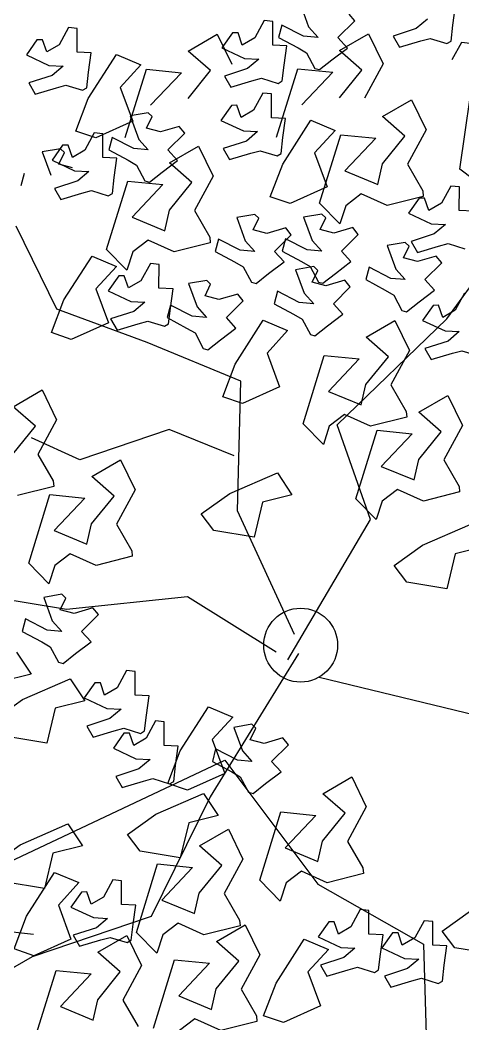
# Model space of a CAD drawing. Header units: metres. Extents: x 1769 to 3632, y 809 to 2652.
# Drawn here: x 2739.719 to 2740.693, y 1877.276 to 1879.483 of the extents above; entities that cross this region are included whole.
import ezdxf

# ---------------------------------------------------------------- set-up
doc = ezdxf.new("R2010")
doc.units = ezdxf.units.M
doc.header["$LTSCALE"] = 10
doc.layers.add('L-PLNT-TREE', color=66, linetype='Continuous')
doc.layers.add('Texto', color=7, linetype='Continuous', lineweight=5)

# ---------------------------------------------------------------- blocks, each defined once
blk = doc.blocks.new('ARAYAN')
at = {"layer": 'L-PLNT-TREE', "color": 86}
for p, q in [((146.5245, 305.3877), (146.4908, 305.3721)), ((146.5341, 305.3824), (146.5245, 305.3877)), ((146.5293, 305.3567), (146.5341, 305.3824)), ((146.4908, 305.3721), (146.5196, 305.3309)), ((146.592, 305.3773), (146.5582, 305.3567)), ((146.5822, 305.3257), (146.6063, 305.367)), ((146.6063, 305.367), (146.592, 305.3773)), ((146.5582, 305.3567), (146.5293, 305.3567)), ((146.4666, 305.3206), (146.4666, 305.2947)), ((146.5148, 305.3102), (146.4666, 305.3206)), ((146.5196, 305.3309), (146.5437, 305.3154)), ((146.6063, 305.3102), (146.5822, 305.3257)), ((146.5437, 305.3154), (146.5148, 305.3102)), ((146.5822, 305.2792), (146.6063, 305.3102)), ((146.4666, 305.2947), (146.51, 305.2844)), ((146.51, 305.2844), (146.5293, 305.2792)), ((146.5293, 305.2792), (146.5534, 305.2534)), ((146.555, 305.2333), (146.6484, 305.2815)), ((146.563, 305.2534), (146.5822, 305.2792)), ((146.6484, 305.2815), (146.6806, 305.239)), ((146.5534, 305.2534), (146.563, 305.2534)), ((146.6806, 305.239), (146.622, 305.2205)), ((146.5003, 305.1888), (146.555, 305.2333)), ((146.5801, 305.1276), (146.6861, 305.2258)), ((146.622, 305.2205), (146.6097, 305.1486)), ((146.6861, 305.2258), (146.7439, 305.1844)), ((146.797, 305.1586), (146.7776, 305.2154)), ((146.7776, 305.2154), (146.8451, 305.2154)), ((146.8735, 305.2023), (146.8397, 305.1867)), ((146.8451, 305.2154), (146.8403, 305.1483)), ((146.8831, 305.197), (146.8735, 305.2023)), ((146.4207, 305.1864), (146.4119, 305.1369)), ((146.4555, 305.1736), (146.4207, 305.1864)), ((146.4629, 305.1774), (146.4292, 305.1619)), ((146.4725, 305.1722), (146.4629, 305.1774)), ((146.528, 305.1568), (146.5003, 305.1888)), ((146.7439, 305.1844), (146.6571, 305.1586)), ((146.8397, 305.1867), (146.8686, 305.1455)), ((146.8782, 305.1713), (146.8831, 305.197)), ((146.9409, 305.1919), (146.9072, 305.1713)), ((146.9312, 305.1403), (146.9553, 305.1816)), ((146.9553, 305.1816), (146.9409, 305.1919)), ((147.0211, 305.1854), (147.0124, 305.1359)), ((146.4292, 305.1619), (146.458, 305.1206)), ((146.437, 305.1483), (146.4586, 305.1631)), ((146.4586, 305.1631), (146.4555, 305.1736)), ((146.4677, 305.1465), (146.4725, 305.1722)), ((146.5206, 305.1154), (146.5448, 305.1568)), ((146.6097, 305.1486), (146.528, 305.1568)), ((146.5448, 305.1568), (146.5304, 305.1671)), ((146.6106, 305.1606), (146.6018, 305.111)), ((146.6454, 305.1477), (146.6106, 305.1606)), ((146.7295, 305.1328), (146.797, 305.1586)), ((146.9072, 305.1713), (146.8782, 305.1713)), ((146.9676, 305.166), (146.9493, 305.1478)), ((146.9943, 305.1246), (146.9676, 305.166)), ((146.4575, 305.1278), (146.437, 305.1483)), ((146.4966, 305.1465), (146.4677, 305.1465)), ((146.5571, 305.1412), (146.5388, 305.1229)), ((146.5837, 305.0998), (146.5571, 305.1412)), ((146.6269, 305.1225), (146.6485, 305.1372)), ((146.6485, 305.1372), (146.6454, 305.1477)), ((146.8686, 305.1455), (146.8927, 305.13)), ((146.9553, 305.1248), (146.9312, 305.1403)), ((146.9493, 305.1478), (146.9727, 305.1098)), ((146.458, 305.1206), (146.4822, 305.1051)), ((146.5388, 305.1229), (146.5622, 305.085)), ((146.6474, 305.102), (146.6269, 305.1225)), ((146.8637, 305.1248), (146.8156, 305.1352)), ((146.8156, 305.1352), (146.8156, 305.1093)), ((146.8927, 305.13), (146.8637, 305.1248)), ((146.9312, 305.0938), (146.9553, 305.1248)), ((147.0184, 305.1078), (146.9943, 305.1246)), ((147.0124, 305.1359), (147.0184, 305.1078)), ((147.0992, 305.1001), (147.0964, 305.1176)), ((146.4532, 305.0999), (146.4051, 305.1103)), ((146.4051, 305.1103), (146.4051, 305.0845)), ((146.4822, 305.1051), (146.4532, 305.0999)), ((146.5448, 305.0999), (146.5206, 305.1154)), ((146.5206, 305.069), (146.5448, 305.0999)), ((146.6079, 305.083), (146.5837, 305.0998)), ((146.6018, 305.111), (146.6079, 305.083)), ((146.6858, 305.0927), (146.6474, 305.102)), ((146.8156, 305.1093), (146.859, 305.099)), ((146.859, 305.099), (146.8782, 305.0938)), ((146.9727, 305.1098), (146.9826, 305.0925)), ((147.053, 305.0879), (147.0992, 305.1001)), ((146.2875, 304.8965), (146.2999, 305.083)), ((146.6887, 305.0752), (146.6858, 305.0927)), ((146.7982, 305.0768), (146.7645, 305.0613)), ((146.8078, 305.0716), (146.7982, 305.0768)), ((146.8782, 305.0938), (146.9023, 305.068)), ((146.9119, 305.068), (146.9312, 305.0938)), ((146.9826, 305.0925), (146.9814, 305.0572)), ((147.059, 305.0599), (147.053, 305.0879)), ((146.6424, 305.063), (146.6887, 305.0752)), ((146.6485, 305.035), (146.6424, 305.063)), ((146.7645, 305.0613), (146.7933, 305.02)), ((146.803, 305.0459), (146.8078, 305.0716)), ((146.8657, 305.0665), (146.8319, 305.0459)), ((146.8452, 304.9758), (146.9513, 305.0739)), ((146.8559, 305.0148), (146.88, 305.0562)), ((146.88, 305.0562), (146.8657, 305.0665)), ((146.9023, 305.068), (146.9119, 305.068)), ((146.9513, 305.0739), (147.009, 305.0325)), ((146.9814, 305.0572), (146.9882, 305.0504)), ((147.0201, 305.0551), (147.059, 305.0599)), ((147.0427, 305.0636), (147.1102, 305.0636)), ((147.0621, 305.0067), (147.0427, 305.0636)), ((147.1102, 305.0636), (147.1054, 304.9964)), ((146.6322, 305.0387), (146.6997, 305.0387)), ((146.6515, 304.9818), (146.6322, 305.0387)), ((146.6997, 305.0387), (146.6949, 304.9715)), ((146.8319, 305.0459), (146.803, 305.0459)), ((146.9882, 305.0504), (147.0201, 305.0551)), ((146.6096, 305.0302), (146.6485, 305.035)), ((146.7933, 305.02), (146.8174, 305.0045)), ((147.009, 305.0325), (146.9223, 305.0067)), ((147.199, 305.0242), (147.1509, 305.0346)), ((147.1509, 305.0346), (147.1509, 305.0088)), ((147.228, 305.0294), (147.199, 305.0242)), ((147.2665, 304.9932), (147.2906, 305.0242)), ((146.7885, 304.9993), (146.7403, 305.0097)), ((146.7403, 305.0097), (146.7403, 304.9839)), ((146.8174, 305.0045), (146.7885, 304.9993)), ((146.88, 304.9993), (146.8559, 305.0148)), ((146.8559, 304.9684), (146.88, 304.9993)), ((146.9946, 304.981), (147.0621, 305.0067)), ((147.1054, 304.9964), (147.038, 304.9551)), ((147.1509, 305.0088), (147.1943, 304.9985)), ((147.1943, 304.9985), (147.2135, 304.9932)), ((146.5841, 304.9561), (146.6515, 304.9818)), ((146.7403, 304.9839), (146.7837, 304.9736)), ((147.2135, 304.9932), (147.2376, 304.9674)), ((147.2472, 304.9674), (147.2665, 304.9932)), ((146.6949, 304.9715), (146.6274, 304.9303)), ((146.7837, 304.9736), (146.803, 304.9684)), ((146.803, 304.9684), (146.8271, 304.9425)), ((146.8287, 304.9224), (146.9221, 304.9706)), ((146.8367, 304.9425), (146.8559, 304.9684)), ((146.9221, 304.9706), (146.9543, 304.9282)), ((147.2638, 304.9546), (147.23, 304.934)), ((147.2376, 304.9674), (147.2472, 304.9674)), ((147.2781, 304.9443), (147.2638, 304.9546)), ((146.309, 304.9057), (146.4024, 304.9539)), ((146.8271, 304.9425), (146.8367, 304.9425)), ((146.6274, 304.9303), (146.6274, 304.8683)), ((146.774, 304.878), (146.8287, 304.9224)), ((146.8538, 304.8168), (146.9598, 304.9149)), ((146.9543, 304.9282), (146.8957, 304.9096)), ((146.9598, 304.9149), (147.0176, 304.8735)), ((146.2543, 304.8612), (146.309, 304.9057)), ((146.4119, 304.7473), (146.2875, 304.8965)), ((147.0513, 304.9046), (147.1188, 304.9046)), ((147.0706, 304.8477), (147.0513, 304.9046)), ((147.1188, 304.9046), (147.114, 304.8374)), ((147.1334, 304.7348), (147.2703, 304.9089)), ((146.376, 304.8928), (146.3637, 304.821)), ((146.3956, 304.8769), (146.4245, 304.8356)), ((146.4341, 304.8615), (146.439, 304.8872)), ((146.4969, 304.8821), (146.4631, 304.8615)), ((146.5112, 304.8718), (146.4969, 304.8821)), ((146.6226, 304.858), (146.5503, 304.8786)), ((146.6944, 304.8756), (146.6856, 304.826)), ((146.7292, 304.8627), (146.6944, 304.8756)), ((147.0176, 304.8735), (146.9308, 304.8477)), ((146.282, 304.8292), (146.2543, 304.8612)), ((146.4631, 304.8615), (146.4341, 304.8615)), ((146.4871, 304.8304), (146.5112, 304.8718)), ((146.6274, 304.8683), (146.6226, 304.858)), ((146.6409, 304.8562), (146.6226, 304.8379)), ((146.6675, 304.8148), (146.6409, 304.8562)), ((146.7323, 304.8522), (146.7292, 304.8627)), ((146.4245, 304.8356), (146.4486, 304.8201)), ((146.6226, 304.8379), (146.646, 304.8)), ((146.7107, 304.8375), (146.7323, 304.8522)), ((146.7312, 304.817), (146.7107, 304.8375)), ((146.9308, 304.8477), (146.9742, 304.7909)), ((147.0032, 304.822), (147.0706, 304.8477)), ((147.114, 304.8374), (147.0465, 304.7962)), ((146.3637, 304.821), (146.282, 304.8292)), ((146.4197, 304.8149), (146.3715, 304.8253)), ((146.3715, 304.8253), (146.3715, 304.7995)), ((146.4486, 304.8201), (146.4197, 304.8149)), ((146.5112, 304.8149), (146.4871, 304.8304)), ((146.4871, 304.784), (146.5112, 304.8149)), ((146.6917, 304.798), (146.6675, 304.8148)), ((146.6856, 304.826), (146.6917, 304.798)), ((146.8682, 304.76), (146.8538, 304.8168)), ((146.9742, 304.7909), (147.0032, 304.822)), ((146.3715, 304.7995), (146.4149, 304.7892)), ((146.5435, 304.8085), (146.5348, 304.759)), ((146.5783, 304.7957), (146.5435, 304.8085)), ((146.5815, 304.7852), (146.5783, 304.7957)), ((146.646, 304.8), (146.6559, 304.7827)), ((146.8117, 304.8085), (146.803, 304.759)), ((147.0465, 304.7962), (147.0465, 304.7342)), ((146.4149, 304.7892), (146.4341, 304.784)), ((146.4341, 304.784), (146.4583, 304.7581)), ((146.4679, 304.7581), (146.4871, 304.784)), ((146.49, 304.7891), (146.4717, 304.7709)), ((146.5167, 304.7477), (146.49, 304.7891)), ((146.5598, 304.7704), (146.5815, 304.7852)), ((146.6559, 304.7827), (146.6547, 304.7474)), ((146.7262, 304.7781), (146.7725, 304.7903)), ((146.7323, 304.75), (146.7262, 304.7781)), ((146.7849, 304.7477), (146.7582, 304.7891)), ((146.8971, 304.7858), (146.8682, 304.76)), ((146.9357, 304.7909), (146.8971, 304.7858)), ((146.9694, 304.7445), (146.9357, 304.7909)), ((146.1125, 304.7705), (146.18, 304.7705)), ((146.1319, 304.7136), (146.1125, 304.7705)), ((146.18, 304.7705), (146.1752, 304.7033)), ((146.4583, 304.7581), (146.4679, 304.7581)), ((146.4717, 304.7709), (146.4951, 304.7329)), ((146.5348, 304.759), (146.5408, 304.7309)), ((146.5803, 304.7499), (146.5598, 304.7704)), ((146.74, 304.7709), (146.7633, 304.7329)), ((146.803, 304.759), (146.8091, 304.7309)), ((146.8486, 304.7499), (146.8281, 304.7704)), ((146.5363, 304.5856), (146.4119, 304.7473)), ((146.4951, 304.7329), (146.505, 304.7156)), ((146.5408, 304.7309), (146.5167, 304.7477)), ((146.6188, 304.7407), (146.5803, 304.7499)), ((146.6216, 304.7232), (146.6188, 304.7407)), ((146.6547, 304.7474), (146.6615, 304.7405)), ((146.6615, 304.7405), (146.6934, 304.7452)), ((146.6934, 304.7452), (146.7323, 304.75)), ((146.7633, 304.7329), (146.7733, 304.7156)), ((146.8091, 304.7309), (146.7849, 304.7477)), ((146.887, 304.7407), (146.8486, 304.7499)), ((146.8899, 304.7232), (146.887, 304.7407)), ((147.0417, 304.7239), (146.9694, 304.7445)), ((147.0465, 304.7342), (147.0417, 304.7239)), ((147.1957, 304.5856), (147.1334, 304.7348)), ((146.0644, 304.6879), (146.1319, 304.7136)), ((146.505, 304.7156), (146.5038, 304.6803)), ((146.5814, 304.683), (146.5754, 304.711)), ((146.7447, 304.7247), (146.7359, 304.6751)), ((146.7795, 304.7118), (146.7447, 304.7247)), ((146.7733, 304.7156), (146.772, 304.6803)), ((146.7826, 304.7013), (146.7795, 304.7118)), ((146.8436, 304.711), (146.8899, 304.7232)), ((146.8497, 304.683), (146.8436, 304.711)), ((147.0329, 304.7248), (146.9992, 304.7092)), ((147.0425, 304.7195), (147.0329, 304.7248)), ((147.0377, 304.6938), (147.0425, 304.7195)), ((147.1004, 304.7144), (147.0666, 304.6938)), ((147.1147, 304.7041), (147.1004, 304.7144)), ((146.1752, 304.7033), (146.1077, 304.662)), ((146.1755, 304.6105), (146.1133, 304.6975)), ((146.6912, 304.7053), (146.6729, 304.687)), ((146.7178, 304.6639), (146.6912, 304.7053)), ((146.761, 304.6866), (146.7826, 304.7013)), ((146.9992, 304.7092), (147.028, 304.668)), ((147.0666, 304.6938), (147.0377, 304.6938)), ((147.0906, 304.6628), (147.1147, 304.7041)), ((146.5038, 304.6803), (146.5106, 304.6735)), ((146.5106, 304.6735), (146.5425, 304.6781)), ((146.5425, 304.6781), (146.5814, 304.683)), ((146.6729, 304.687), (146.6963, 304.6491)), ((146.7359, 304.6751), (146.742, 304.6471)), ((146.7815, 304.6661), (146.761, 304.6866)), ((146.772, 304.6803), (146.7789, 304.6735)), ((146.7789, 304.6735), (146.8107, 304.6781)), ((146.8107, 304.6781), (146.8497, 304.683)), ((146.9291, 304.6744), (146.9203, 304.6248)), ((146.9639, 304.6615), (146.9291, 304.6744)), ((146.1077, 304.662), (146.1077, 304.6001)), ((146.5437, 304.6207), (146.6371, 304.6689)), ((146.6371, 304.6689), (146.6693, 304.6264)), ((146.8199, 304.6568), (146.7815, 304.6661)), ((146.8228, 304.6394), (146.8199, 304.6568)), ((146.8756, 304.655), (146.8573, 304.6367)), ((146.9022, 304.6136), (146.8756, 304.655)), ((146.9454, 304.6363), (146.967, 304.651)), ((147.0232, 304.6473), (146.975, 304.6577)), ((146.975, 304.6577), (146.975, 304.6318)), ((147.0521, 304.6525), (147.0232, 304.6473)), ((147.028, 304.668), (147.0521, 304.6525)), ((147.1147, 304.6473), (147.0906, 304.6628)), ((146.6963, 304.6491), (146.7062, 304.6318)), ((146.7062, 304.6318), (146.705, 304.5965)), ((146.7765, 304.6272), (146.8228, 304.6394)), ((146.8573, 304.6367), (146.8807, 304.5988)), ((146.9659, 304.6158), (146.9454, 304.6363)), ((146.975, 304.6318), (147.0184, 304.6215)), ((146.1029, 304.5898), (146.0306, 304.6104)), ((146.3621, 304.5732), (146.1755, 304.6105)), ((146.489, 304.5762), (146.5437, 304.6207)), ((146.6693, 304.6264), (146.6107, 304.6079)), ((146.7826, 304.5992), (146.7765, 304.6272)), ((146.9264, 304.5968), (146.9022, 304.6136)), ((146.9203, 304.6248), (146.9264, 304.5968)), ((147.0043, 304.6065), (146.9659, 304.6158)), ((147.0184, 304.6215), (147.0377, 304.6163)), ((147.0377, 304.6163), (147.0618, 304.5905)), ((146.1077, 304.6001), (146.1029, 304.5898)), ((146.6107, 304.6079), (146.5984, 304.536)), ((146.705, 304.5965), (146.7118, 304.5897)), ((146.7118, 304.5897), (146.7437, 304.5943)), ((146.7437, 304.5943), (146.7826, 304.5992)), ((146.8807, 304.5988), (146.8906, 304.5815)), ((147.0072, 304.5891), (147.0043, 304.6065)), ((145.982, 304.4815), (146.0881, 304.5796)), ((146.0881, 304.5796), (146.1458, 304.5383)), ((146.1796, 304.5693), (146.247, 304.5693)), ((146.247, 304.5693), (146.2423, 304.5021)), ((146.4492, 304.4613), (146.3621, 304.5732)), ((146.3994, 304.3618), (146.5363, 304.5856)), ((146.5167, 304.5442), (146.489, 304.5762)), ((146.8906, 304.5815), (146.8894, 304.5462)), ((146.9609, 304.5769), (147.0072, 304.5891)), ((146.967, 304.5489), (146.9609, 304.5769)), ((146.9281, 304.544), (146.967, 304.5489)), ((146.0013, 304.3618), (145.7898, 304.5359)), ((146.5984, 304.536), (146.5167, 304.5442)), ((146.7998, 304.5358), (146.8673, 304.5358)), ((146.8192, 304.4789), (146.7998, 304.5358)), ((146.8673, 304.5358), (146.8625, 304.4686)), ((146.8894, 304.5462), (146.8962, 304.5394)), ((146.8962, 304.5394), (146.9281, 304.544)), ((146.9491, 304.5236), (146.9153, 304.5081)), ((146.9587, 304.5184), (146.9491, 304.5236)), ((146.9538, 304.4927), (146.9587, 304.5184)), ((147.0165, 304.5133), (146.9828, 304.4927)), ((146.9153, 304.5081), (146.9442, 304.4668)), ((146.9828, 304.4927), (146.9538, 304.4927)), ((145.9965, 304.4247), (145.982, 304.4815)), ((146.7517, 304.4532), (146.8192, 304.4789)), ((146.8625, 304.4686), (146.7951, 304.4273)), ((146.0254, 304.4506), (145.9965, 304.4247)), ((146.9393, 304.4461), (146.8912, 304.4565)), ((146.8912, 304.4565), (146.8912, 304.4307)), ((146.9683, 304.4513), (146.9393, 304.4461)), ((146.9442, 304.4668), (146.9683, 304.4513)), ((146.7951, 304.4273), (146.7951, 304.3654)), ((146.8912, 304.4307), (146.9346, 304.4204)), ((146.9346, 304.4204), (146.9538, 304.4152)), ((146.9538, 304.4152), (146.9779, 304.3893)), ((145.92, 304.3868), (145.9018, 304.3685)), ((145.9467, 304.3454), (145.92, 304.3868)), ((145.9735, 304.4062), (145.9648, 304.3566)), ((146.0084, 304.3933), (145.9735, 304.4062)), ((146.0115, 304.3828), (146.0084, 304.3933)), ((146.1748, 304.3989), (146.1699, 304.3886)), ((145.9018, 304.3685), (145.9251, 304.3306)), ((145.9899, 304.3681), (146.0115, 304.3828)), ((146.0103, 304.3476), (145.9899, 304.3681)), ((146.7902, 304.3551), (146.718, 304.3757)), ((145.9648, 304.3566), (145.9709, 304.3286)), ((146.2253, 304.2623), (146.0013, 304.3618)), ((146.0488, 304.3383), (146.0103, 304.3476)), ((146.3746, 304.0882), (146.3994, 304.3618)), ((146.6191, 304.2636), (146.7251, 304.3617)), ((146.7251, 304.3617), (146.7829, 304.3203)), ((146.7951, 304.3654), (146.7902, 304.3551)), ((146.8166, 304.3514), (146.8841, 304.3514)), ((146.836, 304.2945), (146.8166, 304.3514)), ((146.8841, 304.3514), (146.8793, 304.2842)), ((145.8709, 304.3379), (145.8741, 304.2847)), ((145.9251, 304.3306), (145.9351, 304.3133)), ((145.9709, 304.3286), (145.9467, 304.3454)), ((146.0517, 304.3209), (146.0488, 304.3383)), ((145.9351, 304.3133), (145.9338, 304.278)), ((146.0054, 304.3087), (146.0517, 304.3209)), ((146.0114, 304.2806), (146.0054, 304.3087)), ((146.7829, 304.3203), (146.6961, 304.2945)), ((145.8741, 304.2847), (145.8151, 304.3018)), ((146.6961, 304.2945), (146.7395, 304.2377)), ((146.7685, 304.2688), (146.836, 304.2945)), ((145.9338, 304.278), (145.9406, 304.2712)), ((145.9406, 304.2712), (145.9725, 304.2758)), ((145.9725, 304.2758), (146.0114, 304.2806)), ((146.7395, 304.2377), (146.7685, 304.2688)), ((146.8793, 304.2842), (146.8118, 304.2429)), ((145.7633, 304.2424), (145.8335, 304.2491)), ((145.8335, 304.2491), (145.938, 304.2373)), ((146.3248, 304.0758), (146.2253, 304.2623)), ((146.6335, 304.2068), (146.6191, 304.2636)), ((145.938, 304.2373), (145.9412, 304.1842)), ((146.6624, 304.2326), (146.6335, 304.2068)), ((146.701, 304.2377), (146.6624, 304.2326)), ((146.7347, 304.1913), (146.701, 304.2377)), ((146.8118, 304.2429), (146.8118, 304.181)), ((145.9767, 304.2051), (145.943, 304.1895)), ((145.9864, 304.1999), (145.9767, 304.2051)), ((145.832, 304.1482), (145.7686, 304.2004)), ((145.8821, 304.2012), (145.832, 304.1482)), ((145.9412, 304.1842), (145.8821, 304.2012)), ((145.943, 304.1895), (145.9719, 304.1483)), ((145.9815, 304.1741), (145.9864, 304.1999)), ((146.0442, 304.1948), (146.0105, 304.1741)), ((146.0345, 304.1431), (146.0586, 304.1844)), ((146.0586, 304.1844), (146.0442, 304.1948)), ((146.807, 304.1707), (146.7347, 304.1913)), ((146.0105, 304.1741), (145.9815, 304.1741)), ((146.8118, 304.181), (146.807, 304.1707)), ((145.9719, 304.1483), (145.996, 304.1328)), ((145.967, 304.1276), (145.9189, 304.138)), ((145.9189, 304.138), (145.9189, 304.1122)), ((145.996, 304.1328), (145.967, 304.1276)), ((146.0586, 304.1276), (146.0345, 304.1431)), ((146.0345, 304.0966), (146.0586, 304.1276)), ((145.9189, 304.1122), (145.9623, 304.1018)), ((146.6183, 304.1083), (146.6884, 304.115)), ((146.6236, 304.0663), (146.6183, 304.1083)), ((146.6884, 304.115), (146.7929, 304.1032)), ((145.9767, 304.0877), (145.943, 304.0722)), ((145.9623, 304.1018), (145.9815, 304.0966)), ((145.9864, 304.0825), (145.9767, 304.0877)), ((145.9815, 304.0966), (146.0056, 304.0708)), ((146.0152, 304.0708), (146.0345, 304.0966)), ((145.943, 304.0722), (145.9719, 304.031)), ((145.9815, 304.0568), (145.9864, 304.0825)), ((146.0056, 304.0708), (146.0152, 304.0708)), ((146.0442, 304.0774), (146.0105, 304.0568)), ((146.0345, 304.0257), (146.0586, 304.0671)), ((146.0586, 304.0671), (146.0442, 304.0774)), ((146.687, 304.0141), (146.6236, 304.0663)), ((146.7371, 304.0671), (146.687, 304.0141)), ((146.7961, 304.05), (146.7371, 304.0671)), ((146.0105, 304.0568), (145.9815, 304.0568)), ((146.0575, 304.0004), (146.151, 304.0486)), ((146.3621, 304.0509), (146.0635, 303.8893)), ((146.151, 304.0486), (146.1832, 304.0061)), ((145.9719, 304.031), (145.996, 304.0154)), ((146.0586, 304.0102), (146.0345, 304.0257)), ((145.967, 304.0102), (145.9189, 304.0206)), ((145.9189, 304.0206), (145.9189, 303.9948)), ((145.996, 304.0154), (145.967, 304.0102)), ((146.0345, 303.9793), (146.0586, 304.0102)), ((146.1832, 304.0061), (146.1246, 303.9876)), ((145.6157, 303.8271), (145.3793, 304.0012)), ((145.3793, 304.0012), (146.1257, 303.939)), ((145.6124, 303.9909), (145.6826, 303.9976)), ((145.6826, 303.9976), (145.7871, 303.9859)), ((145.7871, 303.9859), (145.7903, 303.9327)), ((145.9189, 303.9948), (145.9623, 303.9845)), ((145.9623, 303.9845), (145.9815, 303.9793)), ((146.0029, 303.9559), (146.0575, 304.0004)), ((146.1246, 303.9876), (146.1123, 303.9157)), ((146.1747, 303.9871), (146.166, 303.9375)), ((146.2095, 303.9742), (146.1747, 303.9871)), ((146.3746, 303.9888), (146.6358, 303.7401)), ((145.9815, 303.9793), (146.0056, 303.9534)), ((146.0152, 303.9534), (146.0345, 303.9793)), ((146.1212, 303.9677), (146.1029, 303.9494)), ((146.1479, 303.9263), (146.1212, 303.9677)), ((146.191, 303.949), (146.2127, 303.9637)), ((146.2127, 303.9637), (146.2095, 303.9742)), ((145.6811, 303.8968), (145.6177, 303.949)), ((145.7313, 303.9497), (145.6811, 303.8968)), ((145.7903, 303.9327), (145.7313, 303.9497)), ((146.0306, 303.924), (146.0029, 303.9559)), ((146.0056, 303.9534), (146.0152, 303.9534)), ((146.1029, 303.9494), (146.1263, 303.9115)), ((146.1123, 303.9157), (146.0306, 303.924)), ((146.1257, 303.939), (146.1631, 303.6282)), ((146.172, 303.9095), (146.1479, 303.9263)), ((146.166, 303.9375), (146.172, 303.9095)), ((145.6217, 303.8663), (145.7151, 303.9145)), ((145.8807, 303.9071), (145.9508, 303.9138)), ((145.886, 303.8651), (145.8807, 303.9071)), ((145.9508, 303.9138), (146.0553, 303.9021)), ((146.0553, 303.9021), (146.0585, 303.8489)), ((146.1263, 303.9115), (146.1362, 303.8942)), ((146.0635, 303.8893), (145.8396, 303.7401)), ((146.1362, 303.8942), (146.135, 303.8589)), ((145.567, 303.8218), (145.6217, 303.8663)), ((145.7473, 303.872), (145.6887, 303.8535)), ((145.9494, 303.8129), (145.886, 303.8651)), ((145.9995, 303.8659), (145.9494, 303.8129)), ((146.0585, 303.8489), (145.9995, 303.8659)), ((145.6887, 303.8535), (145.6764, 303.7816)), ((145.742, 303.853), (145.7083, 303.8375)), ((145.7517, 303.8478), (145.742, 303.853)), ((145.7468, 303.8221), (145.7517, 303.8478)), ((145.8095, 303.8427), (145.7758, 303.8221)), ((145.8239, 303.8324), (145.8095, 303.8427)), ((146.135, 303.8589), (146.1418, 303.852)), ((146.1418, 303.852), (146.1737, 303.8567)), ((145.5947, 303.7898), (145.567, 303.8218)), ((145.7083, 303.8375), (145.7372, 303.7963)), ((145.7758, 303.8221), (145.7468, 303.8221)), ((145.7976, 303.7271), (145.9037, 303.8252)), ((145.7998, 303.791), (145.8239, 303.8324)), ((145.9037, 303.8252), (145.9614, 303.7839)), ((145.9952, 303.8149), (146.0626, 303.8149)), ((146.0145, 303.758), (145.9952, 303.8149)), ((146.0626, 303.8149), (146.0579, 303.7477)), ((145.5908, 303.7898), (145.3295, 303.7898)), ((145.8396, 303.7401), (145.5908, 303.7898)), ((145.6764, 303.7816), (145.5947, 303.7898)), ((145.7323, 303.7755), (145.6842, 303.7859)), ((145.6842, 303.7859), (145.6842, 303.7601)), ((145.7613, 303.7807), (145.7323, 303.7755)), ((145.7372, 303.7963), (145.7613, 303.7807)), ((145.8239, 303.7755), (145.7998, 303.791)), ((145.9614, 303.7839), (145.8747, 303.758)), ((146.0658, 303.6936), (146.1719, 303.7917)), ((146.2634, 303.7814), (146.3308, 303.7814)), ((146.2827, 303.7245), (146.2634, 303.7814)), ((146.3308, 303.7814), (146.3261, 303.7142)), ((145.6842, 303.7601), (145.7276, 303.7498)), ((145.7998, 303.7446), (145.8239, 303.7755)), ((145.5126, 303.6433), (145.6187, 303.7414)), ((145.6187, 303.7414), (145.6764, 303.7001)), ((145.7276, 303.7498), (145.7468, 303.7446)), ((145.7468, 303.7446), (145.7709, 303.7188)), ((145.7805, 303.7188), (145.7998, 303.7446)), ((145.8747, 303.758), (145.9181, 303.7013)), ((145.947, 303.7323), (146.0145, 303.758)), ((146.0579, 303.7477), (145.9904, 303.7065)), ((145.9181, 303.7013), (145.947, 303.7323)), ((146.1429, 303.7245), (146.1863, 303.6677)), ((146.2153, 303.6988), (146.2827, 303.7245)), ((145.8796, 303.7013), (145.841, 303.6962)), ((145.9133, 303.6548), (145.8796, 303.7013)), ((145.9904, 303.7065), (145.9904, 303.6445)), ((146.1863, 303.6677), (146.2153, 303.6988)), ((146.3261, 303.7142), (146.2586, 303.673)), ((146.0803, 303.6368), (146.0658, 303.6936)), ((146.1092, 303.6626), (146.0803, 303.6368)), ((146.1478, 303.6677), (146.1092, 303.6626)), ((146.1815, 303.6213), (146.1478, 303.6677)), ((146.2586, 303.673), (146.2586, 303.611)), ((145.8366, 303.6408), (145.8944, 303.5995)), ((145.9855, 303.6342), (145.9133, 303.6548)), ((145.9904, 303.6445), (145.9855, 303.6342)), ((145.9281, 303.6305), (145.9956, 303.6305)), ((145.9474, 303.5736), (145.9281, 303.6305)), ((145.9956, 303.6305), (145.9908, 303.5633)), ((146.1631, 303.6282), (146.2875, 303.4168)), ((146.2538, 303.6007), (146.1815, 303.6213)), ((145.8944, 303.5995), (145.8076, 303.5736)), ((146.2586, 303.611), (146.2538, 303.6007)), ((145.88, 303.5479), (145.9474, 303.5736)), ((145.9908, 303.5633), (145.9233, 303.5221)), ((145.851, 303.5169), (145.88, 303.5479)), ((145.9905, 303.4975), (146.0839, 303.5457)), ((146.0839, 303.5457), (146.1161, 303.5032)), ((146.1444, 303.5513), (146.1107, 303.5357)), ((146.154, 303.5461), (146.1444, 303.5513)), ((146.1491, 303.5203), (146.154, 303.5461)), ((146.2119, 303.541), (146.1781, 303.5203)), ((146.2262, 303.5306), (146.2119, 303.541)), ((145.8462, 303.4704), (145.8125, 303.5169)), ((145.9233, 303.5221), (145.9233, 303.4601)), ((146.1107, 303.5357), (146.1395, 303.4945)), ((146.1781, 303.5203), (146.1491, 303.5203)), ((146.2021, 303.4893), (146.2262, 303.5306)), ((145.9358, 303.453), (145.9905, 303.4975)), ((146.1161, 303.5032), (146.0575, 303.4847)), ((146.0575, 303.4847), (146.0452, 303.4128)), ((146.1347, 303.4738), (146.0865, 303.4842)), ((146.0865, 303.4842), (146.0865, 303.4584)), ((146.1636, 303.479), (146.1347, 303.4738)), ((146.1395, 303.4945), (146.1636, 303.479)), ((146.2262, 303.4738), (146.2021, 303.4893)), ((145.9185, 303.4498), (145.8462, 303.4704)), ((145.9233, 303.4601), (145.9185, 303.4498)), ((146.0865, 303.4584), (146.1299, 303.448)), ((146.2021, 303.4428), (146.2262, 303.4738)), ((146.245, 303.4674), (146.2112, 303.4519)), ((146.2546, 303.4622), (146.245, 303.4674)), ((146.2497, 303.4365), (146.2546, 303.4622)), ((146.3124, 303.4571), (146.2787, 303.4365)), ((146.3268, 303.4468), (146.3124, 303.4571)), ((145.9635, 303.421), (145.9358, 303.453)), ((146.1299, 303.448), (146.1491, 303.4428)), ((146.1491, 303.4428), (146.1733, 303.417)), ((146.1829, 303.417), (146.2021, 303.4428)), ((146.2112, 303.4519), (146.2401, 303.4107)), ((146.2787, 303.4365), (146.2497, 303.4365)), ((146.3027, 303.4055), (146.3268, 303.4468)), ((146.0452, 303.4128), (145.9635, 303.421)), ((146.1733, 303.417), (146.1829, 303.417)), ((146.2875, 303.4168), (146.2004, 303.2552)), ((146.3333, 303.421), (146.4035, 303.4276)), ((146.3386, 303.379), (146.3333, 303.421)), ((146.2352, 303.3899), (146.1871, 303.4004)), ((146.1871, 303.4004), (146.1871, 303.3745)), ((146.2642, 303.3952), (146.2352, 303.3899)), ((146.2401, 303.4107), (146.2642, 303.3952)), ((146.3268, 303.3899), (146.3027, 303.4055)), ((146.3027, 303.359), (146.3268, 303.3899)), ((146.402, 303.3268), (146.3386, 303.379))]:
    blk.add_line(p, q, dxfattribs=at)
at = {"layer": 'L-PLNT-TREE', "color": 64}
for p, q in [((146.3672, 305.167), (146.3489, 305.1488)), ((146.5304, 305.1671), (146.4966, 305.1465)), ((146.4051, 305.0845), (146.4484, 305.0742)), ((146.5622, 305.085), (146.5721, 305.0677)), ((146.4484, 305.0742), (146.4677, 305.069)), ((146.4677, 305.069), (146.4918, 305.0431)), ((146.5014, 305.0431), (146.5206, 305.069)), ((146.5721, 305.0677), (146.5709, 305.0323)), ((146.4346, 304.9509), (146.5407, 305.049)), ((146.4918, 305.0431), (146.5014, 305.0431)), ((146.5407, 305.049), (146.5985, 305.0077)), ((146.5709, 305.0323), (146.5777, 305.0255)), ((146.5777, 305.0255), (146.6096, 305.0302)), ((146.5985, 305.0077), (146.5117, 304.9818)), ((146.5117, 304.9818), (146.5551, 304.9251)), ((146.5551, 304.9251), (146.5841, 304.9561)), ((146.4024, 304.9539), (146.4346, 304.9114)), ((146.4491, 304.8941), (146.4346, 304.9509)), ((146.478, 304.92), (146.4491, 304.8941)), ((146.5166, 304.9251), (146.478, 304.92)), ((146.5503, 304.8786), (146.5166, 304.9251)), ((146.4346, 304.9114), (146.376, 304.8928)), ((146.8957, 304.9096), (146.8834, 304.8377)), ((146.4294, 304.8924), (146.3956, 304.8769)), ((146.439, 304.8872), (146.4294, 304.8924)), ((146.8017, 304.846), (146.774, 304.878)), ((146.8834, 304.8377), (146.8017, 304.846)), ((146.7696, 304.8077), (146.7312, 304.817)), ((146.7725, 304.7903), (146.7696, 304.8077)), ((146.8466, 304.7957), (146.8117, 304.8085)), ((146.8497, 304.7852), (146.8466, 304.7957)), ((146.7582, 304.7891), (146.74, 304.7709)), ((146.8281, 304.7704), (146.8497, 304.7852)), ((146.5754, 304.711), (146.6216, 304.7232)), ((146.742, 304.6471), (146.7178, 304.6639)), ((146.967, 304.651), (146.9639, 304.6615)), ((146.1989, 304.5124), (146.1796, 304.5693)), ((146.9593, 304.4861), (147.1832, 304.5856)), ((146.1458, 304.5383), (146.0591, 304.5124)), ((146.6023, 304.448), (146.7084, 304.5461)), ((146.7084, 304.5461), (146.7661, 304.5047)), ((146.0591, 304.5124), (146.1025, 304.4557)), ((146.1314, 304.4867), (146.1989, 304.5124)), ((146.2423, 304.5021), (146.1748, 304.4609)), ((146.7661, 304.5047), (146.6794, 304.4789)), ((146.1025, 304.4557), (146.1314, 304.4867)), ((146.6607, 304.4115), (146.9593, 304.4861)), ((146.6794, 304.4789), (146.7227, 304.4221)), ((146.064, 304.4557), (146.0254, 304.4506)), ((146.0977, 304.4092), (146.064, 304.4557)), ((146.1748, 304.4609), (146.1748, 304.3989)), ((146.6168, 304.3912), (146.6023, 304.448)), ((146.7227, 304.4221), (146.7517, 304.4532)), ((146.1699, 304.3886), (146.0977, 304.4092)), ((146.6456, 304.417), (146.6168, 304.3912)), ((146.6234, 304.2126), (146.6607, 304.4115)), ((146.6842, 304.4221), (146.6456, 304.417)), ((146.718, 304.3757), (146.6842, 304.4221)), ((146.3333, 304.3933), (146.4035, 304.3999)), ((146.3386, 304.3513), (146.3333, 304.3933)), ((146.4035, 304.3999), (146.5079, 304.3882)), ((146.5079, 304.3882), (146.5112, 304.335)), ((146.402, 304.2991), (146.3386, 304.3513)), ((146.4521, 304.3521), (146.402, 304.2991)), ((146.5112, 304.335), (146.4521, 304.3521)), ((146.3372, 304.0509), (146.6234, 304.2126)), ((146.2115, 303.9285), (146.191, 303.949)), ((146.25, 303.9192), (146.2115, 303.9285)), ((145.7151, 303.9145), (145.7473, 303.872)), ((146.2065, 303.8896), (146.2528, 303.9017)), ((146.2528, 303.9017), (146.25, 303.9192)), ((146.2126, 303.8615), (146.2065, 303.8896)), ((146.1737, 303.8567), (146.2126, 303.8615)), ((146.1719, 303.7917), (146.2296, 303.7503)), ((146.2296, 303.7503), (146.1429, 303.7245)), ((145.7102, 303.7311), (145.7776, 303.7311)), ((145.7295, 303.6742), (145.7102, 303.7311)), ((145.7709, 303.7188), (145.7805, 303.7188)), ((145.7776, 303.7311), (145.7729, 303.6639)), ((145.8121, 303.6703), (145.7976, 303.7271)), ((145.6764, 303.7001), (145.5897, 303.6742)), ((145.841, 303.6962), (145.8121, 303.6703)), ((145.5897, 303.6742), (145.6331, 303.6175)), ((145.662, 303.6485), (145.7295, 303.6742)), ((145.7729, 303.6639), (145.7054, 303.6227)), ((145.6331, 303.6175), (145.662, 303.6485)), ((145.7306, 303.5427), (145.8366, 303.6408)), ((145.7054, 303.6227), (145.7054, 303.5607)), ((145.8076, 303.5736), (145.851, 303.5169)), ((145.8125, 303.5169), (145.7739, 303.5118)), ((146.1871, 303.3745), (146.2305, 303.3642)), ((146.2305, 303.3642), (146.2497, 303.359)), ((146.2497, 303.359), (146.2738, 303.3332)), ((146.2835, 303.3332), (146.3027, 303.359)), ((146.2738, 303.3332), (146.2835, 303.3332))]:
    blk.add_line(p, q, dxfattribs=at)
at = {"layer": 'L-PLNT-TREE', "color": 86}
blk.add_circle((146.3746, 304.0634), 0.0746, dxfattribs=at)

msp = doc.modelspace()

# ---------------------------------------------------------------- block references
at = {"layer": 'Texto', "xscale": 1.089170634977499, "yscale": 1.089170634977499, "zscale": 1.089170634977499, "rotation": 29.99999999999985}
msp.add_blockref('ARAYAN', (2767.8565, 1511.5876), dxfattribs=at)

doc.saveas('drawing.dxf')
